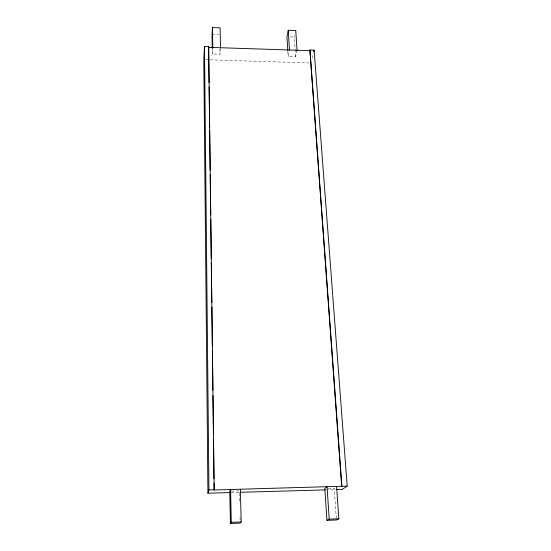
<?xml version="1.0" encoding="UTF-8"?>
<svg xmlns="http://www.w3.org/2000/svg" width="551" height="551" viewBox="0 0 551 551"><rect width="100%" height="100%" fill="white"/><g stroke="black" fill="none" stroke-linecap="round" stroke-linejoin="round"><path stroke-width="0.41" stroke-dasharray="2.75 2.07" d="M220.51 47.73L219.98 54.205L212.328 53.957L212.714 48.281M297.051 50.258L295.639 56.636L288.139 56.395L289.303 50.809M295.639 56.636L294.372 37.062L294.716 35.429M312.086 58.165L313.305 53.351M231.386 491.093L239.403 490.872M328.258 488.386L334.216 488.214L336.317 518.339M231.165 492.546L238.907 492.332M325.806 489.88L335.277 489.612M205.509 59.68L309.152 62.931M212.039 34.19L218.761 34.424M290.26 36.917L294.372 37.062M287.836 51.284L288.139 56.395M239.465 493.42L239.692 502.753M240.043 517.189L240.126 520.585M219.883 49.053L219.98 54.205M212.238 47.944L212.328 53.957"/><path stroke-width="0.83" d="M341.654 486.437L309.91 49.996L314.118 50.141L347.206 486.113L214.153 489.977L208.65 46.642L204.49 46.504L203.794 59.625L207.934 493.2L230.304 492.573M209.049 82.574L208.65 46.642M220.51 47.73L220.118 27.825L212.466 27.55L212.039 34.19L212.238 47.944M297.051 50.258L295.756 30.532L288.263 30.264L286.968 36.8L287.78 50.43M313.712 51.746L314.118 50.141M207.934 493.2L208.939 489.949L204.49 46.504M230.421 523.45L231.262 522.3L230.6 489.522L229.781 491.141L230.421 523.45L240.188 523.133L241.18 521.983L240.36 489.247M347.206 486.113L342.157 489.419L336.138 489.591M329.209 519.138L327.067 486.843L324.849 488.475L326.922 520.316L329.209 519.138L338.858 518.828L336.578 486.581M338.858 518.828L336.434 520.013L326.922 520.316M231.262 522.3L241.18 521.983M208.939 489.949L214.208 489.805M239.768 492.305L324.952 489.908M208.609 47.338L309.745 50.678M309.91 49.996L341.916 486.264M288.263 30.264L289.468 50.01M212.466 27.55L212.769 47.476M209.105 86.872L209.614 127.267M209.655 130.704L210.151 170.245M210.2 174.543L210.709 214.938M210.764 219.236L211.26 258.77M211.309 263.068L211.804 302.609M211.859 306.907L212.355 346.441M212.41 350.739L212.9 390.273M212.968 395.432L213.451 434.112M213.512 439.264L214.008 478.805M214.064 483.103L214.153 489.977"/></g></svg>
